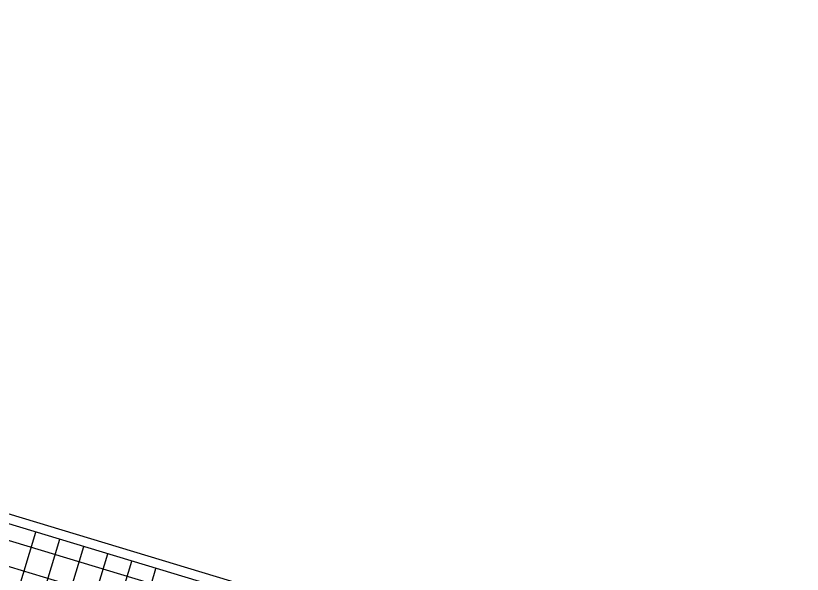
# Model space of a CAD drawing. Header units: inches. Extents: x -309 to 190, y -1585 to -1350.
# Drawn here: x -177.27 to -164.73, y -1380.19 to -1371.29 of the extents above; entities that cross this region are included whole.
import ezdxf

# ---------------------------------------------------------------- set-up
doc = ezdxf.new("R2010")
doc.units = ezdxf.units.IN
doc.header["$MEASUREMENT"] = 0
doc.layers.add('DET', color=9, linetype='CONTINUOUS')
doc.layers.add('V2', color=9, linetype='CONTINUOUS')

msp = doc.modelspace()

# ---------------------------------------------------------------- linework, layer by layer
at = {"layer": 'DET'}
for points in [[(-203.709, -1371.688), (-170.609, -1381.699)], [(-179.817, -1379.332), (-175.605, -1380.606)], [(-178.063, -1383.205), (-176.948, -1379.52)], [(-177.68, -1383.321), (-176.565, -1379.636)], [(-177.297, -1383.437), (-176.183, -1379.752)], [(-176.914, -1383.553), (-175.8, -1379.868)], [(-176.531, -1383.669), (-175.417, -1379.983)], [(-175.106, -1380.339), (-175.034, -1380.099)]]:
    msp.add_lwpolyline(points, dxfattribs=at)
at = {"layer": 'V2'}
for points in [[(-272.732, -1415.408, 0.414214), (-264.732, -1423.408), (-172.732, -1423.408, 0.414214), (-164.732, -1415.408), (-164.732, -1390.482, 0.330583), (-171.837, -1380.91), (-202.518, -1371.631, 0.073558), (-204.834, -1371.288), (-264.732, -1371.288, 0.414214), (-272.732, -1379.288)], [(-272.582, -1415.408, 0.414214), (-264.732, -1423.258), (-172.732, -1423.258, 0.414214), (-164.882, -1415.408), (-164.882, -1390.482, 0.330583), (-171.88, -1381.054), (-202.561, -1371.774, 0.073558), (-204.834, -1371.438), (-264.732, -1371.438, 0.414214), (-272.582, -1379.288)]]:
    msp.add_lwpolyline(points, format="xyb", close=True, dxfattribs=at)

doc.saveas('drawing.dxf')
